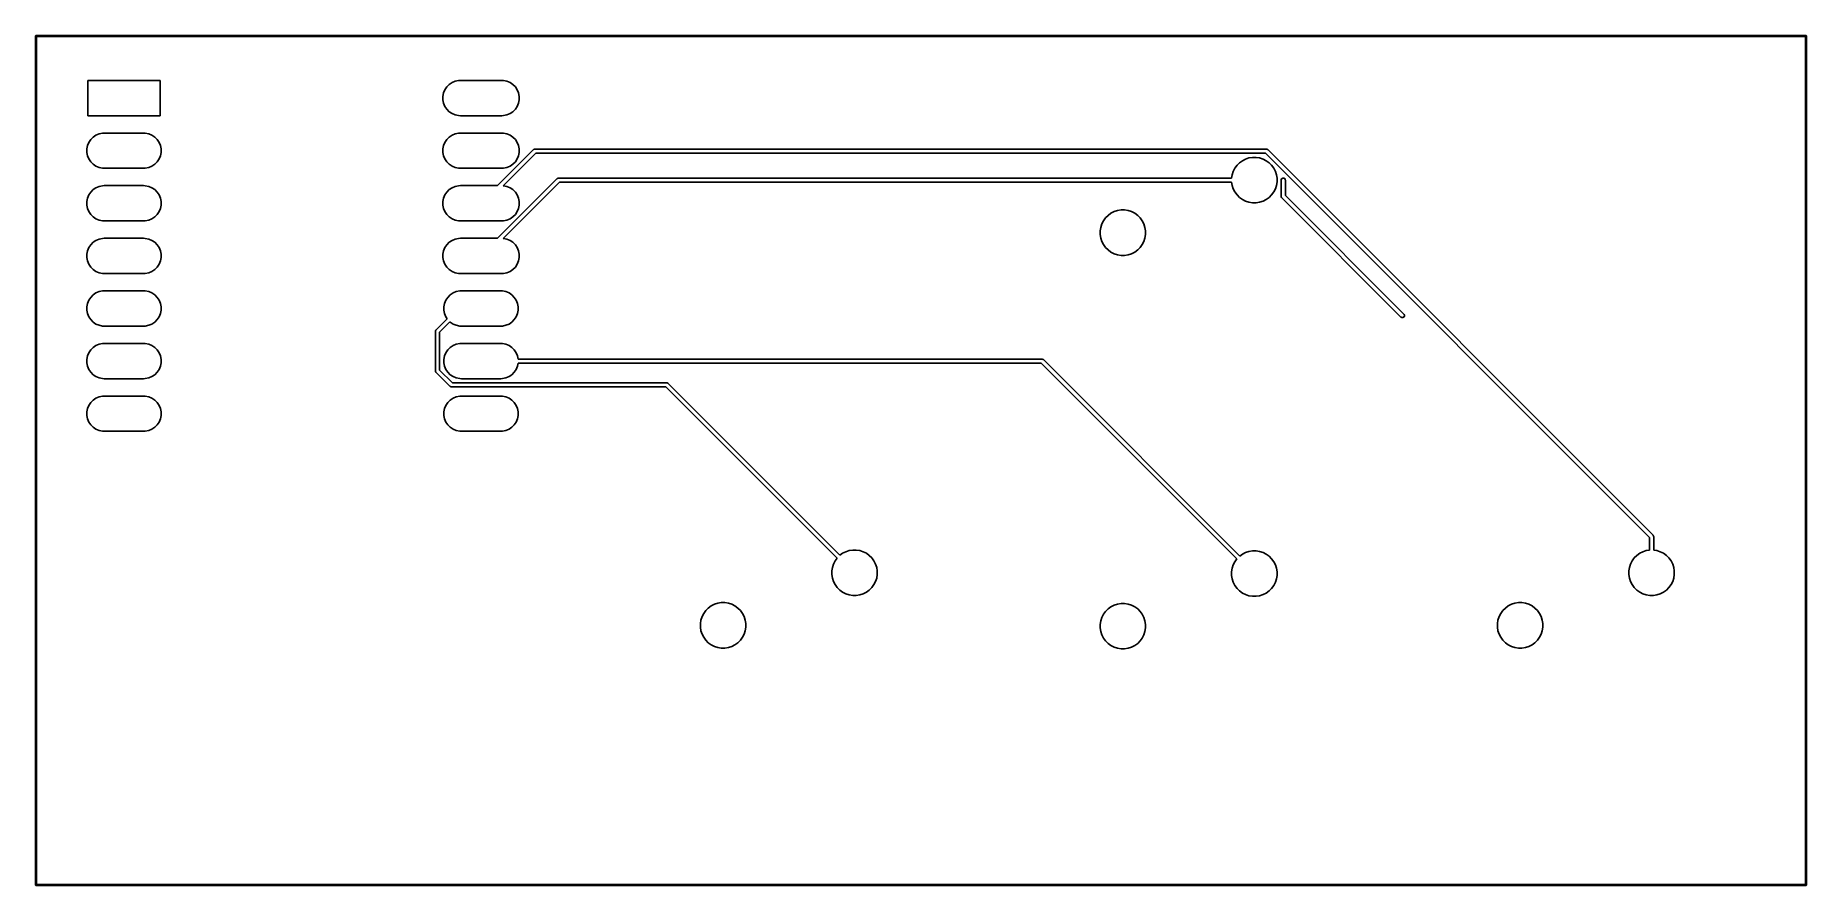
# Model space of a CAD drawing. Header units: inches. Extents: x 4.47 to 7.84, y -4.13 to -2.52.
import ezdxf

# ---------------------------------------------------------------- set-up
doc = ezdxf.new("R2010")
doc.units = ezdxf.units.IN
doc.header["$MEASUREMENT"] = 0
doc.layers.add('Edge.Cuts', color=254, linetype='CONTINUOUS', true_color=0xd0d2cd)

msp = doc.modelspace()

# ---------------------------------------------------------------- linework, layer by layer
at = {"layer": 'Edge.Cuts', "linetype": 'CONTINUOUS'}
for p, q in [((4.4675, -2.5197), (4.4676, -2.5193)), ((4.4675, -4.1339), (4.4675, -2.5197)), ((4.4676, -2.5193), (4.4681, -2.5188)), ((4.4681, -2.5188), (4.4685, -2.5187)), ((4.4685, -2.5187), (7.8346, -2.5187)), ((4.4695, -2.5207), (4.4695, -4.1329)), ((7.8337, -2.5207), (4.4695, -2.5207)), ((7.8337, -4.1329), (7.8337, -2.5207)), ((7.8346, -2.5187), (7.835, -2.5188)), ((7.835, -2.5188), (7.8356, -2.5193)), ((7.8356, -2.5193), (7.8356, -2.5197)), ((7.8356, -2.5197), (7.8356, -4.1339)), ((4.5669, -2.6713), (4.5669, -2.6043)), ((4.5669, -2.6043), (4.7047, -2.6043)), ((4.7047, -2.6043), (4.7047, -2.6713)), ((5.2436, -2.6281), (5.2461, -2.622)), ((5.2461, -2.622), (5.2497, -2.6166)), ((5.2497, -2.6166), (5.2544, -2.6119)), ((5.2544, -2.6119), (5.2598, -2.6083)), ((5.2598, -2.6083), (5.2659, -2.6058)), ((5.2659, -2.6058), (5.2723, -2.6045)), ((5.2723, -2.6045), (5.2756, -2.6043)), ((5.2756, -2.6043), (5.3543, -2.6043)), ((5.3543, -2.6043), (5.3576, -2.6045)), ((5.3576, -2.6045), (5.364, -2.6058)), ((5.364, -2.6058), (5.3701, -2.6083)), ((5.3701, -2.6083), (5.3756, -2.6119)), ((5.3756, -2.6119), (5.3802, -2.6166)), ((5.3802, -2.6166), (5.3838, -2.622)), ((5.3838, -2.622), (5.3864, -2.6281)), ((5.2423, -2.6345), (5.2436, -2.6281)), ((5.2423, -2.6411), (5.2423, -2.6345)), ((5.2436, -2.6475), (5.2423, -2.6411)), ((5.2461, -2.6536), (5.2436, -2.6475)), ((5.2497, -2.659), (5.2461, -2.6536)), ((5.2544, -2.6637), (5.2497, -2.659)), ((5.3802, -2.659), (5.3756, -2.6637)), ((5.3838, -2.6536), (5.3802, -2.659)), ((5.3864, -2.6475), (5.3838, -2.6536)), ((5.3864, -2.6281), (5.3876, -2.6345)), ((5.3876, -2.6411), (5.3864, -2.6475)), ((5.3876, -2.6345), (5.3876, -2.6411)), ((4.7047, -2.6713), (4.5669, -2.6713)), ((5.2598, -2.6673), (5.2544, -2.6637)), ((5.2659, -2.6698), (5.2598, -2.6673)), ((5.2723, -2.6711), (5.2659, -2.6698)), ((5.2756, -2.6713), (5.2723, -2.6711)), ((5.3543, -2.6713), (5.2756, -2.6713)), ((5.3576, -2.6711), (5.3543, -2.6713)), ((5.364, -2.6698), (5.3576, -2.6711)), ((5.3701, -2.6673), (5.364, -2.6698)), ((5.3756, -2.6637), (5.3701, -2.6673)), ((4.5651, -2.7345), (4.5664, -2.7281)), ((4.5664, -2.7281), (4.5689, -2.722)), ((4.5689, -2.722), (4.5726, -2.7166)), ((4.5726, -2.7166), (4.5772, -2.7119)), ((4.5772, -2.7119), (4.5827, -2.7083)), ((4.5827, -2.7083), (4.5887, -2.7058)), ((4.5887, -2.7058), (4.5951, -2.7045)), ((4.5951, -2.7045), (4.5984, -2.7043)), ((4.5984, -2.7043), (4.6732, -2.7043)), ((4.6732, -2.7043), (4.6765, -2.7045)), ((4.6765, -2.7045), (4.6829, -2.7058)), ((4.6829, -2.7058), (4.689, -2.7083)), ((4.689, -2.7083), (4.6945, -2.7119)), ((4.6945, -2.7119), (4.6991, -2.7166)), ((4.6991, -2.7166), (4.7027, -2.722)), ((4.7027, -2.722), (4.7053, -2.7281)), ((4.7053, -2.7281), (4.7065, -2.7345)), ((5.2423, -2.7345), (5.2436, -2.7281)), ((5.2436, -2.7281), (5.2461, -2.722)), ((5.2461, -2.722), (5.2497, -2.7166)), ((5.2497, -2.7166), (5.2544, -2.7119)), ((5.2544, -2.7119), (5.2598, -2.7083)), ((5.2598, -2.7083), (5.2659, -2.7058)), ((5.2659, -2.7058), (5.2723, -2.7045)), ((5.2723, -2.7045), (5.2756, -2.7043)), ((5.2756, -2.7043), (5.3543, -2.7043)), ((5.3543, -2.7043), (5.3576, -2.7045)), ((5.3576, -2.7045), (5.364, -2.7058)), ((5.364, -2.7058), (5.3701, -2.7083)), ((5.3701, -2.7083), (5.3756, -2.7119)), ((5.3756, -2.7119), (5.3802, -2.7166)), ((5.3802, -2.7166), (5.3838, -2.722)), ((5.3838, -2.722), (5.3864, -2.7281)), ((5.3864, -2.7281), (5.3876, -2.7345)), ((4.5651, -2.7411), (4.5651, -2.7345)), ((4.5664, -2.7475), (4.5651, -2.7411)), ((4.5689, -2.7536), (4.5664, -2.7475)), ((4.5726, -2.759), (4.5689, -2.7536)), ((4.5772, -2.7637), (4.5726, -2.759)), ((4.6991, -2.759), (4.6945, -2.7637)), ((4.7027, -2.7536), (4.6991, -2.759)), ((4.7053, -2.7475), (4.7027, -2.7536)), ((4.7065, -2.7411), (4.7053, -2.7475)), ((4.7065, -2.7345), (4.7065, -2.7411)), ((5.2423, -2.7411), (5.2423, -2.7345)), ((5.2436, -2.7475), (5.2423, -2.7411)), ((5.2461, -2.7536), (5.2436, -2.7475)), ((5.2497, -2.759), (5.2461, -2.7536)), ((5.2544, -2.7637), (5.2497, -2.759)), ((5.3463, -2.8043), (5.4148, -2.7358)), ((5.4192, -2.7425), (5.3572, -2.8045)), ((5.3802, -2.759), (5.3756, -2.7637)), ((5.3838, -2.7536), (5.3802, -2.759)), ((5.3864, -2.7475), (5.3838, -2.7536)), ((5.3876, -2.7411), (5.3864, -2.7475)), ((5.3876, -2.7345), (5.3876, -2.7411)), ((5.4148, -2.7358), (5.4154, -2.7353)), ((5.4154, -2.7353), (5.4158, -2.7351)), ((5.4158, -2.7351), (5.4168, -2.7347)), ((5.4168, -2.7347), (5.4176, -2.7346)), ((5.4176, -2.7346), (6.8083, -2.7346)), ((6.8066, -2.7425), (5.4192, -2.7425)), ((6.7525, -2.7656), (6.7573, -2.7608)), ((6.7573, -2.7608), (6.7628, -2.7568)), ((6.7628, -2.7568), (6.7689, -2.7537)), ((6.7689, -2.7537), (6.7753, -2.7516)), ((6.7753, -2.7516), (6.782, -2.7505)), ((6.782, -2.7505), (6.7888, -2.7505)), ((6.7888, -2.7505), (6.7955, -2.7516)), ((6.7955, -2.7516), (6.802, -2.7537)), ((6.802, -2.7537), (6.8081, -2.7568)), ((7.537, -3.4729), (6.8066, -2.7425)), ((6.8081, -2.7568), (6.8136, -2.7608)), ((6.8083, -2.7346), (6.809, -2.7347)), ((6.809, -2.7347), (6.8105, -2.7353)), ((6.8105, -2.7353), (6.811, -2.7358)), ((6.811, -2.7358), (7.5437, -3.4685)), ((6.8136, -2.7608), (6.8184, -2.7656)), ((4.5827, -2.7673), (4.5772, -2.7637)), ((4.5887, -2.7698), (4.5827, -2.7673)), ((4.5951, -2.7711), (4.5887, -2.7698)), ((4.5984, -2.7713), (4.5951, -2.7711)), ((4.6732, -2.7713), (4.5984, -2.7713)), ((4.6765, -2.7711), (4.6732, -2.7713)), ((4.6829, -2.7698), (4.6765, -2.7711)), ((4.689, -2.7673), (4.6829, -2.7698)), ((4.6945, -2.7637), (4.689, -2.7673)), ((5.2598, -2.7673), (5.2544, -2.7637)), ((5.2659, -2.7698), (5.2598, -2.7673)), ((5.2723, -2.7711), (5.2659, -2.7698)), ((5.2756, -2.7713), (5.2723, -2.7711)), ((5.3543, -2.7713), (5.2756, -2.7713)), ((5.3463, -2.9043), (5.4597, -2.7909)), ((5.3576, -2.7711), (5.3543, -2.7713)), ((5.364, -2.7698), (5.3576, -2.7711)), ((5.3701, -2.7673), (5.364, -2.7698)), ((5.3756, -2.7637), (5.3701, -2.7673)), ((5.4597, -2.7909), (5.4603, -2.7904)), ((5.4603, -2.7904), (5.4617, -2.7898)), ((5.4617, -2.7898), (5.4625, -2.7898)), ((5.4625, -2.7898), (6.7423, -2.7898)), ((6.7423, -2.7898), (6.7433, -2.7836)), ((6.7433, -2.7836), (6.7454, -2.7771)), ((6.7454, -2.7771), (6.7485, -2.7711)), ((6.7485, -2.7711), (6.7525, -2.7656)), ((6.8184, -2.7656), (6.8224, -2.7711)), ((6.8224, -2.7711), (6.8254, -2.7771)), ((6.8254, -2.7771), (6.8275, -2.7836)), ((6.8275, -2.7836), (6.8286, -2.7903)), ((6.8286, -2.7903), (6.8286, -2.7971)), ((6.8366, -2.7937), (6.8367, -2.7929)), ((6.8366, -2.8248), (6.8366, -2.7937)), ((6.8367, -2.7929), (6.8373, -2.7915)), ((6.8373, -2.7915), (6.8384, -2.7904)), ((6.8384, -2.7904), (6.8398, -2.7898)), ((6.8398, -2.7898), (6.8413, -2.7898)), ((6.8413, -2.7898), (6.8427, -2.7904)), ((6.8427, -2.7904), (6.8438, -2.7915)), ((6.8438, -2.7915), (6.8444, -2.7929)), ((6.8444, -2.7929), (6.8445, -2.7937)), ((6.8445, -2.7937), (6.8445, -2.8232)), ((4.5651, -2.8345), (4.5664, -2.8281)), ((4.5664, -2.8281), (4.5689, -2.822)), ((4.5689, -2.822), (4.5726, -2.8166)), ((4.5726, -2.8166), (4.5772, -2.8119)), ((4.5772, -2.8119), (4.5827, -2.8083)), ((4.5827, -2.8083), (4.5887, -2.8058)), ((4.5887, -2.8058), (4.5951, -2.8045)), ((4.5951, -2.8045), (4.5984, -2.8043)), ((4.5984, -2.8043), (4.6732, -2.8043)), ((4.6732, -2.8043), (4.6765, -2.8045)), ((4.6765, -2.8045), (4.6829, -2.8058)), ((4.6829, -2.8058), (4.689, -2.8083)), ((4.689, -2.8083), (4.6945, -2.8119)), ((4.6945, -2.8119), (4.6991, -2.8166)), ((4.6991, -2.8166), (4.7027, -2.822)), ((4.7027, -2.822), (4.7053, -2.8281)), ((4.7053, -2.8281), (4.7065, -2.8345)), ((5.2423, -2.8345), (5.2436, -2.8281)), ((5.2436, -2.8281), (5.2461, -2.822)), ((5.2461, -2.822), (5.2497, -2.8166)), ((5.2497, -2.8166), (5.2544, -2.8119)), ((5.2544, -2.8119), (5.2598, -2.8083)), ((5.2598, -2.8083), (5.2659, -2.8058)), ((5.2659, -2.8058), (5.2723, -2.8045)), ((5.2723, -2.8045), (5.2756, -2.8043)), ((5.2756, -2.8043), (5.3463, -2.8043)), ((5.4641, -2.7976), (5.3572, -2.9045)), ((5.3572, -2.8045), (5.3576, -2.8045)), ((5.3576, -2.8045), (5.364, -2.8058)), ((5.364, -2.8058), (5.3701, -2.8083)), ((5.3701, -2.8083), (5.3756, -2.8119)), ((5.3756, -2.8119), (5.3802, -2.8166)), ((5.3802, -2.8166), (5.3838, -2.822)), ((5.3838, -2.822), (5.3864, -2.8281)), ((5.3864, -2.8281), (5.3876, -2.8345)), ((6.7423, -2.7976), (5.4641, -2.7976)), ((6.7433, -2.8038), (6.7423, -2.7976)), ((6.7454, -2.8103), (6.7433, -2.8038)), ((6.7485, -2.8163), (6.7454, -2.8103)), ((6.7525, -2.8218), (6.7485, -2.8163)), ((6.7573, -2.8266), (6.7525, -2.8218)), ((6.7628, -2.8306), (6.7573, -2.8266)), ((6.8136, -2.8266), (6.8081, -2.8306)), ((6.8184, -2.8218), (6.8136, -2.8266)), ((6.8224, -2.8163), (6.8184, -2.8218)), ((6.8254, -2.8103), (6.8224, -2.8163)), ((6.8275, -2.8038), (6.8254, -2.8103)), ((6.8286, -2.7971), (6.8275, -2.8038)), ((6.8367, -2.8256), (6.8366, -2.8248)), ((6.8373, -2.827), (6.8367, -2.8256)), ((6.8378, -2.8276), (6.8373, -2.827)), ((7.0641, -3.054), (6.8378, -2.8276)), ((6.8445, -2.8232), (7.0697, -3.0484)), ((4.5651, -2.8411), (4.5651, -2.8345)), ((4.5664, -2.8475), (4.5651, -2.8411)), ((4.5689, -2.8536), (4.5664, -2.8475)), ((4.5726, -2.859), (4.5689, -2.8536)), ((4.5772, -2.8637), (4.5726, -2.859)), ((4.6991, -2.859), (4.6945, -2.8637)), ((4.7027, -2.8536), (4.6991, -2.859)), ((4.7053, -2.8475), (4.7027, -2.8536)), ((4.7065, -2.8411), (4.7053, -2.8475)), ((4.7065, -2.8345), (4.7065, -2.8411)), ((5.2423, -2.8411), (5.2423, -2.8345)), ((5.2436, -2.8475), (5.2423, -2.8411)), ((5.2461, -2.8536), (5.2436, -2.8475)), ((5.2497, -2.859), (5.2461, -2.8536)), ((5.2544, -2.8637), (5.2497, -2.859)), ((5.3802, -2.859), (5.3756, -2.8637)), ((5.3838, -2.8536), (5.3802, -2.859)), ((5.3864, -2.8475), (5.3838, -2.8536)), ((5.3876, -2.8411), (5.3864, -2.8475)), ((5.3876, -2.8345), (5.3876, -2.8411)), ((6.5025, -2.8656), (6.5073, -2.8608)), ((6.5073, -2.8608), (6.5128, -2.8568)), ((6.5128, -2.8568), (6.5189, -2.8537)), ((6.5189, -2.8537), (6.5253, -2.8516)), ((6.5253, -2.8516), (6.532, -2.8505)), ((6.532, -2.8505), (6.5388, -2.8505)), ((6.5388, -2.8505), (6.5455, -2.8516)), ((6.5455, -2.8516), (6.552, -2.8537)), ((6.552, -2.8537), (6.5581, -2.8568)), ((6.5581, -2.8568), (6.5636, -2.8608)), ((6.5636, -2.8608), (6.5684, -2.8656)), ((6.7689, -2.8337), (6.7628, -2.8306)), ((6.7753, -2.8358), (6.7689, -2.8337)), ((6.782, -2.8369), (6.7753, -2.8358)), ((6.7888, -2.8369), (6.782, -2.8369)), ((6.7955, -2.8358), (6.7888, -2.8369)), ((6.802, -2.8337), (6.7955, -2.8358)), ((6.8081, -2.8306), (6.802, -2.8337)), ((4.5827, -2.8673), (4.5772, -2.8637)), ((4.5887, -2.8698), (4.5827, -2.8673)), ((4.5951, -2.8711), (4.5887, -2.8698)), ((4.5984, -2.8713), (4.5951, -2.8711)), ((4.6732, -2.8713), (4.5984, -2.8713)), ((4.6765, -2.8711), (4.6732, -2.8713)), ((4.6829, -2.8698), (4.6765, -2.8711)), ((4.689, -2.8673), (4.6829, -2.8698)), ((4.6945, -2.8637), (4.689, -2.8673)), ((5.2598, -2.8673), (5.2544, -2.8637)), ((5.2659, -2.8698), (5.2598, -2.8673)), ((5.2723, -2.8711), (5.2659, -2.8698)), ((5.2756, -2.8713), (5.2723, -2.8711)), ((5.3543, -2.8713), (5.2756, -2.8713)), ((5.3576, -2.8711), (5.3543, -2.8713)), ((5.364, -2.8698), (5.3576, -2.8711)), ((5.3701, -2.8673), (5.364, -2.8698)), ((5.3756, -2.8637), (5.3701, -2.8673)), ((6.4923, -2.8903), (6.4933, -2.8836)), ((6.4923, -2.8971), (6.4923, -2.8903)), ((6.4933, -2.8836), (6.4954, -2.8771)), ((6.4954, -2.8771), (6.4985, -2.8711)), ((6.4985, -2.8711), (6.5025, -2.8656)), ((6.5684, -2.8656), (6.5724, -2.8711)), ((6.5724, -2.8711), (6.5754, -2.8771)), ((6.5754, -2.8771), (6.5775, -2.8836)), ((6.5775, -2.8836), (6.5786, -2.8903)), ((6.5786, -2.8903), (6.5786, -2.8971)), ((4.5651, -2.9345), (4.5664, -2.9281)), ((4.5664, -2.9281), (4.5689, -2.922)), ((4.5689, -2.922), (4.5726, -2.9166)), ((4.5726, -2.9166), (4.5772, -2.9119)), ((4.5772, -2.9119), (4.5827, -2.9083)), ((4.5827, -2.9083), (4.5887, -2.9058)), ((4.5887, -2.9058), (4.5951, -2.9045)), ((4.5951, -2.9045), (4.5984, -2.9043)), ((4.5984, -2.9043), (4.6732, -2.9043)), ((4.6732, -2.9043), (4.6765, -2.9045)), ((4.6765, -2.9045), (4.6829, -2.9058)), ((4.6829, -2.9058), (4.689, -2.9083)), ((4.689, -2.9083), (4.6945, -2.9119)), ((4.6945, -2.9119), (4.6991, -2.9166)), ((4.6991, -2.9166), (4.7027, -2.922)), ((4.7027, -2.922), (4.7053, -2.9281)), ((4.7053, -2.9281), (4.7065, -2.9345)), ((5.2423, -2.9345), (5.2436, -2.9281)), ((5.2436, -2.9281), (5.2461, -2.922)), ((5.2461, -2.922), (5.2497, -2.9166)), ((5.2497, -2.9166), (5.2544, -2.9119)), ((5.2544, -2.9119), (5.2598, -2.9083)), ((5.2598, -2.9083), (5.2659, -2.9058)), ((5.2659, -2.9058), (5.2723, -2.9045)), ((5.2723, -2.9045), (5.2756, -2.9043)), ((5.2756, -2.9043), (5.3463, -2.9043)), ((5.3572, -2.9045), (5.3576, -2.9045)), ((5.3576, -2.9045), (5.364, -2.9058)), ((5.364, -2.9058), (5.3701, -2.9083)), ((5.3701, -2.9083), (5.3756, -2.9119)), ((5.3756, -2.9119), (5.3802, -2.9166)), ((5.3802, -2.9166), (5.3838, -2.922)), ((5.3838, -2.922), (5.3864, -2.9281)), ((5.3864, -2.9281), (5.3876, -2.9345)), ((6.4933, -2.9038), (6.4923, -2.8971)), ((6.4954, -2.9103), (6.4933, -2.9038)), ((6.4985, -2.9163), (6.4954, -2.9103)), ((6.5025, -2.9218), (6.4985, -2.9163)), ((6.5073, -2.9266), (6.5025, -2.9218)), ((6.5128, -2.9306), (6.5073, -2.9266)), ((6.5636, -2.9266), (6.5581, -2.9306)), ((6.5684, -2.9218), (6.5636, -2.9266)), ((6.5724, -2.9163), (6.5684, -2.9218)), ((6.5754, -2.9103), (6.5724, -2.9163)), ((6.5775, -2.9038), (6.5754, -2.9103)), ((6.5786, -2.8971), (6.5775, -2.9038)), ((4.5651, -2.9411), (4.5651, -2.9345)), ((4.5664, -2.9475), (4.5651, -2.9411)), ((4.5689, -2.9536), (4.5664, -2.9475)), ((4.5726, -2.959), (4.5689, -2.9536)), ((4.5772, -2.9637), (4.5726, -2.959)), ((4.5827, -2.9673), (4.5772, -2.9637)), ((4.6945, -2.9637), (4.689, -2.9673)), ((4.6991, -2.959), (4.6945, -2.9637)), ((4.7027, -2.9536), (4.6991, -2.959)), ((4.7053, -2.9475), (4.7027, -2.9536)), ((4.7065, -2.9411), (4.7053, -2.9475)), ((4.7065, -2.9345), (4.7065, -2.9411)), ((5.2423, -2.9411), (5.2423, -2.9345)), ((5.2436, -2.9475), (5.2423, -2.9411)), ((5.2461, -2.9536), (5.2436, -2.9475)), ((5.2497, -2.959), (5.2461, -2.9536)), ((5.2544, -2.9637), (5.2497, -2.959)), ((5.2598, -2.9673), (5.2544, -2.9637)), ((5.3756, -2.9637), (5.3701, -2.9673)), ((5.3802, -2.959), (5.3756, -2.9637)), ((5.3838, -2.9536), (5.3802, -2.959)), ((5.3864, -2.9475), (5.3838, -2.9536)), ((5.3876, -2.9411), (5.3864, -2.9475)), ((5.3876, -2.9345), (5.3876, -2.9411)), ((6.5189, -2.9337), (6.5128, -2.9306)), ((6.5253, -2.9358), (6.5189, -2.9337)), ((6.532, -2.9369), (6.5253, -2.9358)), ((6.5388, -2.9369), (6.532, -2.9369)), ((6.5455, -2.9358), (6.5388, -2.9369)), ((6.552, -2.9337), (6.5455, -2.9358)), ((6.5581, -2.9306), (6.552, -2.9337)), ((4.5887, -2.9698), (4.5827, -2.9673)), ((4.5951, -2.9711), (4.5887, -2.9698)), ((4.5984, -2.9713), (4.5951, -2.9711)), ((4.6732, -2.9713), (4.5984, -2.9713)), ((4.6765, -2.9711), (4.6732, -2.9713)), ((4.6829, -2.9698), (4.6765, -2.9711)), ((4.689, -2.9673), (4.6829, -2.9698)), ((5.2659, -2.9698), (5.2598, -2.9673)), ((5.2723, -2.9711), (5.2659, -2.9698)), ((5.2756, -2.9713), (5.2723, -2.9711)), ((5.3543, -2.9713), (5.2756, -2.9713)), ((5.3576, -2.9711), (5.3543, -2.9713)), ((5.364, -2.9698), (5.3576, -2.9711)), ((5.3701, -2.9673), (5.364, -2.9698)), ((4.5651, -3.0345), (4.5664, -3.0281)), ((4.5664, -3.0281), (4.5689, -3.022)), ((4.5689, -3.022), (4.5726, -3.0166)), ((4.5726, -3.0166), (4.5772, -3.0119)), ((4.5772, -3.0119), (4.5827, -3.0083)), ((4.5827, -3.0083), (4.5887, -3.0058)), ((4.5887, -3.0058), (4.5951, -3.0045)), ((4.5951, -3.0045), (4.5984, -3.0043)), ((4.5984, -3.0043), (4.6732, -3.0043)), ((4.6732, -3.0043), (4.6765, -3.0045)), ((4.6765, -3.0045), (4.6829, -3.0058)), ((4.6829, -3.0058), (4.689, -3.0083)), ((4.689, -3.0083), (4.6945, -3.0119)), ((4.6945, -3.0119), (4.6991, -3.0166)), ((4.6991, -3.0166), (4.7027, -3.022)), ((4.7027, -3.022), (4.7053, -3.0281)), ((4.7053, -3.0281), (4.7065, -3.0345)), ((5.2443, -3.0345), (5.2455, -3.0281)), ((5.2455, -3.0281), (5.248, -3.022)), ((5.248, -3.022), (5.2517, -3.0166)), ((5.2517, -3.0166), (5.2563, -3.0119)), ((5.2563, -3.0119), (5.2618, -3.0083)), ((5.2618, -3.0083), (5.2678, -3.0058)), ((5.2678, -3.0058), (5.2743, -3.0045)), ((5.2743, -3.0045), (5.2776, -3.0043)), ((5.2776, -3.0043), (5.3524, -3.0043)), ((5.3524, -3.0043), (5.3556, -3.0045)), ((5.3556, -3.0045), (5.3621, -3.0058)), ((5.3621, -3.0058), (5.3681, -3.0083)), ((5.3681, -3.0083), (5.3736, -3.0119)), ((5.3736, -3.0119), (5.3782, -3.0166)), ((5.3782, -3.0166), (5.3819, -3.022)), ((5.3819, -3.022), (5.3844, -3.0281)), ((5.3844, -3.0281), (5.3857, -3.0345)), ((4.5651, -3.0411), (4.5651, -3.0345)), ((4.5664, -3.0475), (4.5651, -3.0411)), ((4.5689, -3.0536), (4.5664, -3.0475)), ((4.5726, -3.059), (4.5689, -3.0536)), ((4.5772, -3.0637), (4.5726, -3.059)), ((4.5827, -3.0673), (4.5772, -3.0637)), ((4.6945, -3.0637), (4.689, -3.0673)), ((4.6991, -3.059), (4.6945, -3.0637)), ((4.7027, -3.0536), (4.6991, -3.059)), ((4.7053, -3.0475), (4.7027, -3.0536)), ((4.7065, -3.0411), (4.7053, -3.0475)), ((4.7065, -3.0345), (4.7065, -3.0411)), ((5.2295, -3.0783), (5.2505, -3.0573)), ((5.2558, -3.0631), (5.2362, -3.0827)), ((5.2443, -3.0411), (5.2443, -3.0345)), ((5.2455, -3.0475), (5.2443, -3.0411)), ((5.248, -3.0536), (5.2455, -3.0475)), ((5.2505, -3.0573), (5.248, -3.0536)), ((5.2563, -3.0637), (5.2558, -3.0631)), ((5.2618, -3.0673), (5.2563, -3.0637)), ((5.3736, -3.0637), (5.3681, -3.0673)), ((5.3782, -3.059), (5.3736, -3.0637)), ((5.3819, -3.0536), (5.3782, -3.059)), ((5.3844, -3.0475), (5.3819, -3.0536)), ((5.3857, -3.0411), (5.3844, -3.0475)), ((5.3857, -3.0345), (5.3857, -3.0411)), ((7.0647, -3.0545), (7.0641, -3.054)), ((7.0662, -3.055), (7.0647, -3.0545)), ((7.0677, -3.055), (7.0662, -3.055)), ((7.0691, -3.0545), (7.0677, -3.055)), ((7.0702, -3.0534), (7.0691, -3.0545)), ((7.0697, -3.0484), (7.0702, -3.049)), ((7.0702, -3.049), (7.0708, -3.0504)), ((7.0708, -3.0519), (7.0702, -3.0534)), ((7.0708, -3.0504), (7.0708, -3.0519)), ((4.5887, -3.0698), (4.5827, -3.0673)), ((4.5951, -3.0711), (4.5887, -3.0698)), ((4.5984, -3.0713), (4.5951, -3.0711)), ((4.6732, -3.0713), (4.5984, -3.0713)), ((4.6765, -3.0711), (4.6732, -3.0713)), ((4.6829, -3.0698), (4.6765, -3.0711)), ((4.689, -3.0673), (4.6829, -3.0698)), ((5.2283, -3.0811), (5.2284, -3.0803)), ((5.2283, -3.1565), (5.2283, -3.0811)), ((5.2284, -3.0803), (5.229, -3.0789)), ((5.229, -3.0789), (5.2295, -3.0783)), ((5.2362, -3.0827), (5.2362, -3.1549)), ((5.2678, -3.0698), (5.2618, -3.0673)), ((5.2743, -3.0711), (5.2678, -3.0698)), ((5.2776, -3.0713), (5.2743, -3.0711)), ((5.3524, -3.0713), (5.2776, -3.0713)), ((5.3556, -3.0711), (5.3524, -3.0713)), ((5.3621, -3.0698), (5.3556, -3.0711)), ((5.3681, -3.0673), (5.3621, -3.0698)), ((4.5651, -3.1345), (4.5664, -3.1281)), ((4.5664, -3.1281), (4.5689, -3.122)), ((4.5689, -3.122), (4.5726, -3.1166)), ((4.5726, -3.1166), (4.5772, -3.1119)), ((4.5772, -3.1119), (4.5827, -3.1083)), ((4.5827, -3.1083), (4.5887, -3.1058)), ((4.5887, -3.1058), (4.5951, -3.1045)), ((4.5951, -3.1045), (4.5984, -3.1043)), ((4.5984, -3.1043), (4.6732, -3.1043)), ((4.6732, -3.1043), (4.6765, -3.1045)), ((4.6765, -3.1045), (4.6829, -3.1058)), ((4.6829, -3.1058), (4.689, -3.1083)), ((4.689, -3.1083), (4.6945, -3.1119)), ((4.6945, -3.1119), (4.6991, -3.1166)), ((4.6991, -3.1166), (4.7027, -3.122)), ((4.7027, -3.122), (4.7053, -3.1281)), ((4.7053, -3.1281), (4.7065, -3.1345)), ((5.2443, -3.1345), (5.2455, -3.1281)), ((5.2455, -3.1281), (5.248, -3.122)), ((5.248, -3.122), (5.2517, -3.1166)), ((5.2517, -3.1166), (5.2563, -3.1119)), ((5.2563, -3.1119), (5.2618, -3.1083)), ((5.2618, -3.1083), (5.2678, -3.1058)), ((5.2678, -3.1058), (5.2743, -3.1045)), ((5.2743, -3.1045), (5.2776, -3.1043)), ((5.2776, -3.1043), (5.3524, -3.1043)), ((5.3524, -3.1043), (5.3556, -3.1045)), ((5.3556, -3.1045), (5.3621, -3.1058)), ((5.3621, -3.1058), (5.3681, -3.1083)), ((5.3681, -3.1083), (5.3736, -3.1119)), ((5.3736, -3.1119), (5.3782, -3.1166)), ((5.3782, -3.1166), (5.3819, -3.122)), ((5.3819, -3.122), (5.3844, -3.1281)), ((5.3844, -3.1281), (5.3855, -3.1339)), ((4.5651, -3.1411), (4.5651, -3.1345)), ((4.5664, -3.1475), (4.5651, -3.1411)), ((4.5689, -3.1536), (4.5664, -3.1475)), ((4.5726, -3.159), (4.5689, -3.1536)), ((4.5772, -3.1637), (4.5726, -3.159)), ((4.5827, -3.1673), (4.5772, -3.1637)), ((4.6945, -3.1637), (4.689, -3.1673)), ((4.6991, -3.159), (4.6945, -3.1637)), ((4.7027, -3.1536), (4.6991, -3.159)), ((4.7053, -3.1475), (4.7027, -3.1536)), ((4.7065, -3.1411), (4.7053, -3.1475)), ((4.7065, -3.1345), (4.7065, -3.1411)), ((5.2284, -3.1573), (5.2283, -3.1565)), ((5.229, -3.1587), (5.2284, -3.1573)), ((5.2295, -3.1593), (5.229, -3.1587)), ((5.256, -3.1859), (5.2295, -3.1593)), ((5.2362, -3.1549), (5.2604, -3.1791)), ((5.2443, -3.1411), (5.2443, -3.1345)), ((5.2455, -3.1475), (5.2443, -3.1411)), ((5.248, -3.1536), (5.2455, -3.1475)), ((5.2517, -3.159), (5.248, -3.1536)), ((5.2563, -3.1637), (5.2517, -3.159)), ((5.2618, -3.1673), (5.2563, -3.1637)), ((5.3736, -3.1637), (5.3681, -3.1673)), ((5.3782, -3.159), (5.3736, -3.1637)), ((5.3819, -3.1536), (5.3782, -3.159)), ((5.3844, -3.1475), (5.3819, -3.1536)), ((5.3855, -3.1417), (5.3844, -3.1475)), ((5.3855, -3.1339), (6.3815, -3.1339)), ((6.3799, -3.1417), (5.3855, -3.1417)), ((6.7522, -3.514), (6.3799, -3.1417)), ((6.3815, -3.1339), (6.3823, -3.1339)), ((6.3823, -3.1339), (6.3837, -3.1345)), ((6.3837, -3.1345), (6.3843, -3.135)), ((6.3843, -3.135), (6.7577, -3.5085)), ((4.5887, -3.1698), (4.5827, -3.1673)), ((4.5951, -3.1711), (4.5887, -3.1698)), ((4.5984, -3.1713), (4.5951, -3.1711)), ((4.6732, -3.1713), (4.5984, -3.1713)), ((4.6765, -3.1711), (4.6732, -3.1713)), ((4.6829, -3.1698), (4.6765, -3.1711)), ((4.689, -3.1673), (4.6829, -3.1698)), ((5.2566, -3.1863), (5.256, -3.1859)), ((5.258, -3.1869), (5.2566, -3.1863)), ((5.2588, -3.187), (5.258, -3.1869)), ((5.6665, -3.187), (5.2588, -3.187)), ((5.2604, -3.1791), (5.6681, -3.1791)), ((5.2678, -3.1698), (5.2618, -3.1673)), ((5.2743, -3.1711), (5.2678, -3.1698)), ((5.2776, -3.1713), (5.2743, -3.1711)), ((5.3524, -3.1713), (5.2776, -3.1713)), ((5.3556, -3.1711), (5.3524, -3.1713)), ((5.3621, -3.1698), (5.3556, -3.1711)), ((5.3681, -3.1673), (5.3621, -3.1698)), ((5.9919, -3.5125), (5.6665, -3.187)), ((5.6681, -3.1791), (5.6689, -3.1792)), ((5.6689, -3.1792), (5.6703, -3.1798)), ((5.6703, -3.1798), (5.6709, -3.1803)), ((5.6709, -3.1803), (5.9975, -3.5069)), ((4.5651, -3.2345), (4.5664, -3.2281)), ((4.5664, -3.2281), (4.5689, -3.222)), ((4.5689, -3.222), (4.5726, -3.2166)), ((4.5726, -3.2166), (4.5772, -3.2119)), ((4.5772, -3.2119), (4.5827, -3.2083)), ((4.5827, -3.2083), (4.5887, -3.2058)), ((4.5887, -3.2058), (4.5951, -3.2045)), ((4.5951, -3.2045), (4.5984, -3.2043)), ((4.5984, -3.2043), (4.6732, -3.2043)), ((4.6732, -3.2043), (4.6765, -3.2045)), ((4.6765, -3.2045), (4.6829, -3.2058)), ((4.6829, -3.2058), (4.689, -3.2083)), ((4.689, -3.2083), (4.6945, -3.2119)), ((4.6945, -3.2119), (4.6991, -3.2166)), ((4.6991, -3.2166), (4.7027, -3.222)), ((4.7027, -3.222), (4.7053, -3.2281)), ((4.7053, -3.2281), (4.7065, -3.2345)), ((5.2443, -3.2345), (5.2455, -3.2281)), ((5.2455, -3.2281), (5.248, -3.222)), ((5.248, -3.222), (5.2517, -3.2166)), ((5.2517, -3.2166), (5.2563, -3.2119)), ((5.2563, -3.2119), (5.2618, -3.2083)), ((5.2618, -3.2083), (5.2678, -3.2058)), ((5.2678, -3.2058), (5.2743, -3.2045)), ((5.2743, -3.2045), (5.2776, -3.2043)), ((5.2776, -3.2043), (5.3524, -3.2043)), ((5.3524, -3.2043), (5.3556, -3.2045)), ((5.3556, -3.2045), (5.3621, -3.2058)), ((5.3621, -3.2058), (5.3681, -3.2083)), ((5.3681, -3.2083), (5.3736, -3.2119)), ((5.3736, -3.2119), (5.3782, -3.2166)), ((5.3782, -3.2166), (5.3819, -3.222)), ((5.3819, -3.222), (5.3844, -3.2281)), ((5.3844, -3.2281), (5.3857, -3.2345)), ((4.5651, -3.2411), (4.5651, -3.2345)), ((4.5664, -3.2475), (4.5651, -3.2411)), ((4.5689, -3.2536), (4.5664, -3.2475)), ((4.5726, -3.259), (4.5689, -3.2536)), ((4.5772, -3.2637), (4.5726, -3.259)), ((4.5827, -3.2673), (4.5772, -3.2637)), ((4.6945, -3.2637), (4.689, -3.2673)), ((4.6991, -3.259), (4.6945, -3.2637)), ((4.7027, -3.2536), (4.6991, -3.259)), ((4.7053, -3.2475), (4.7027, -3.2536)), ((4.7065, -3.2411), (4.7053, -3.2475)), ((4.7065, -3.2345), (4.7065, -3.2411)), ((5.2443, -3.2411), (5.2443, -3.2345)), ((5.2455, -3.2475), (5.2443, -3.2411)), ((5.248, -3.2536), (5.2455, -3.2475)), ((5.2517, -3.259), (5.248, -3.2536)), ((5.2563, -3.2637), (5.2517, -3.259)), ((5.2618, -3.2673), (5.2563, -3.2637)), ((5.3736, -3.2637), (5.3681, -3.2673)), ((5.3782, -3.259), (5.3736, -3.2637)), ((5.3819, -3.2536), (5.3782, -3.259)), ((5.3844, -3.2475), (5.3819, -3.2536)), ((5.3857, -3.2411), (5.3844, -3.2475)), ((5.3857, -3.2345), (5.3857, -3.2411)), ((4.5887, -3.2698), (4.5827, -3.2673)), ((4.5951, -3.2711), (4.5887, -3.2698)), ((4.5984, -3.2713), (4.5951, -3.2711)), ((4.6732, -3.2713), (4.5984, -3.2713)), ((4.6765, -3.2711), (4.6732, -3.2713)), ((4.6829, -3.2698), (4.6765, -3.2711)), ((4.689, -3.2673), (4.6829, -3.2698)), ((5.2678, -3.2698), (5.2618, -3.2673)), ((5.2743, -3.2711), (5.2678, -3.2698)), ((5.2776, -3.2713), (5.2743, -3.2711)), ((5.3524, -3.2713), (5.2776, -3.2713)), ((5.3556, -3.2711), (5.3524, -3.2713)), ((5.3621, -3.2698), (5.3556, -3.2711)), ((5.3681, -3.2673), (5.3621, -3.2698)), ((7.5437, -3.4685), (7.5442, -3.4691)), ((7.5442, -3.4691), (7.5442, -3.4691)), ((7.5442, -3.4691), (7.5448, -3.4705)), ((6.0026, -3.5032), (6.0086, -3.5001)), ((6.0086, -3.5001), (6.0151, -3.498)), ((6.0151, -3.498), (6.0218, -3.497)), ((6.0218, -3.497), (6.0286, -3.497)), ((6.0286, -3.497), (6.0353, -3.498)), ((6.0353, -3.498), (6.0418, -3.5001)), ((6.0418, -3.5001), (6.0478, -3.5032)), ((6.7628, -3.5048), (6.7689, -3.5017)), ((6.7689, -3.5017), (6.7753, -3.4996)), ((6.7753, -3.4996), (6.782, -3.4986)), ((6.782, -3.4986), (6.7888, -3.4986)), ((6.7888, -3.4986), (6.7955, -3.4996)), ((6.7955, -3.4996), (6.802, -3.5017)), ((6.802, -3.5017), (6.8081, -3.5048)), ((7.5183, -3.5032), (7.5244, -3.5001)), ((7.5244, -3.5001), (7.5308, -3.498)), ((7.5308, -3.498), (7.537, -3.4971)), ((7.537, -3.4971), (7.537, -3.4729)), ((7.5448, -3.4705), (7.5449, -3.4713)), ((7.5449, -3.4713), (7.5449, -3.4971)), ((7.5449, -3.4971), (7.5511, -3.498)), ((7.5511, -3.498), (7.5575, -3.5001)), ((7.5575, -3.5001), (7.5636, -3.5032)), ((5.982, -3.5368), (5.9831, -3.53)), ((5.9831, -3.53), (5.9852, -3.5236)), ((5.9852, -3.5236), (5.9883, -3.5175)), ((5.9883, -3.5175), (5.9919, -3.5125)), ((5.9975, -3.5069), (6.0026, -3.5032)), ((6.0478, -3.5032), (6.0533, -3.5072)), ((6.0533, -3.5072), (6.0581, -3.512)), ((6.0581, -3.512), (6.0621, -3.5175)), ((6.0621, -3.5175), (6.0652, -3.5236)), ((6.0652, -3.5236), (6.0673, -3.53)), ((6.0673, -3.53), (6.0684, -3.5368)), ((6.7423, -3.5383), (6.7433, -3.5316)), ((6.7433, -3.5316), (6.7454, -3.5252)), ((6.7454, -3.5252), (6.7485, -3.5191)), ((6.7485, -3.5191), (6.7522, -3.514)), ((6.7577, -3.5085), (6.7628, -3.5048)), ((6.8081, -3.5048), (6.8136, -3.5088)), ((6.8136, -3.5088), (6.8184, -3.5136)), ((6.8184, -3.5136), (6.8224, -3.5191)), ((6.8224, -3.5191), (6.8254, -3.5252)), ((6.8254, -3.5252), (6.8275, -3.5316)), ((6.8275, -3.5316), (6.8286, -3.5383)), ((7.4978, -3.5368), (7.4988, -3.53)), ((7.4988, -3.53), (7.5009, -3.5236)), ((7.5009, -3.5236), (7.504, -3.5175)), ((7.504, -3.5175), (7.508, -3.512)), ((7.508, -3.512), (7.5128, -3.5072)), ((7.5128, -3.5072), (7.5183, -3.5032)), ((7.5636, -3.5032), (7.5691, -3.5072)), ((7.5691, -3.5072), (7.5739, -3.512)), ((7.5739, -3.512), (7.5779, -3.5175)), ((7.5779, -3.5175), (7.581, -3.5236)), ((7.581, -3.5236), (7.5831, -3.53)), ((7.5831, -3.53), (7.5841, -3.5368)), ((5.982, -3.5436), (5.982, -3.5368)), ((5.9831, -3.5503), (5.982, -3.5436)), ((5.9852, -3.5567), (5.9831, -3.5503)), ((5.9883, -3.5628), (5.9852, -3.5567)), ((5.9923, -3.5683), (5.9883, -3.5628)), ((5.9971, -3.5731), (5.9923, -3.5683)), ((6.0581, -3.5683), (6.0533, -3.5731)), ((6.0621, -3.5628), (6.0581, -3.5683)), ((6.0652, -3.5567), (6.0621, -3.5628)), ((6.0673, -3.5503), (6.0652, -3.5567)), ((6.0684, -3.5436), (6.0673, -3.5503)), ((6.0684, -3.5368), (6.0684, -3.5436)), ((6.7423, -3.5451), (6.7423, -3.5383)), ((6.7433, -3.5518), (6.7423, -3.5451)), ((6.7454, -3.5583), (6.7433, -3.5518)), ((6.7485, -3.5644), (6.7454, -3.5583)), ((6.7525, -3.5699), (6.7485, -3.5644)), ((6.7573, -3.5747), (6.7525, -3.5699)), ((6.8184, -3.5699), (6.8136, -3.5747)), ((6.8224, -3.5644), (6.8184, -3.5699)), ((6.8254, -3.5583), (6.8224, -3.5644)), ((6.8275, -3.5518), (6.8254, -3.5583)), ((6.8286, -3.5451), (6.8275, -3.5518)), ((6.8286, -3.5383), (6.8286, -3.5451)), ((7.4978, -3.5436), (7.4978, -3.5368)), ((7.4988, -3.5503), (7.4978, -3.5436)), ((7.5009, -3.5567), (7.4988, -3.5503)), ((7.504, -3.5628), (7.5009, -3.5567)), ((7.508, -3.5683), (7.504, -3.5628)), ((7.5128, -3.5731), (7.508, -3.5683)), ((7.5739, -3.5683), (7.5691, -3.5731)), ((7.5779, -3.5628), (7.5739, -3.5683)), ((7.581, -3.5567), (7.5779, -3.5628)), ((7.5831, -3.5503), (7.581, -3.5567)), ((7.5841, -3.5436), (7.5831, -3.5503)), ((7.5841, -3.5368), (7.5841, -3.5436)), ((5.7471, -3.6072), (5.7526, -3.6032)), ((5.7526, -3.6032), (5.7586, -3.6001)), ((5.7586, -3.6001), (5.7651, -3.598)), ((5.7651, -3.598), (5.7718, -3.597)), ((5.7718, -3.597), (5.7786, -3.597)), ((5.7786, -3.597), (5.7853, -3.598)), ((5.7853, -3.598), (5.7918, -3.6001)), ((5.7918, -3.6001), (5.7978, -3.6032)), ((5.7978, -3.6032), (5.8033, -3.6072)), ((6.0026, -3.5771), (5.9971, -3.5731)), ((6.0086, -3.5802), (6.0026, -3.5771)), ((6.0151, -3.5823), (6.0086, -3.5802)), ((6.0218, -3.5833), (6.0151, -3.5823)), ((6.0286, -3.5833), (6.0218, -3.5833)), ((6.0353, -3.5823), (6.0286, -3.5833)), ((6.0418, -3.5802), (6.0353, -3.5823)), ((6.0478, -3.5771), (6.0418, -3.5802)), ((6.0533, -3.5731), (6.0478, -3.5771)), ((6.5128, -3.6048), (6.5189, -3.6017)), ((6.5189, -3.6017), (6.5253, -3.5996)), ((6.5253, -3.5996), (6.532, -3.5986)), ((6.532, -3.5986), (6.5388, -3.5986)), ((6.5388, -3.5986), (6.5455, -3.5996)), ((6.5455, -3.5996), (6.552, -3.6017)), ((6.552, -3.6017), (6.5581, -3.6048)), ((6.7628, -3.5787), (6.7573, -3.5747)), ((6.7689, -3.5817), (6.7628, -3.5787)), ((6.7753, -3.5838), (6.7689, -3.5817)), ((6.782, -3.5849), (6.7753, -3.5838)), ((6.7888, -3.5849), (6.782, -3.5849)), ((6.7955, -3.5838), (6.7888, -3.5849)), ((6.802, -3.5817), (6.7955, -3.5838)), ((6.8081, -3.5787), (6.802, -3.5817)), ((6.8136, -3.5747), (6.8081, -3.5787)), ((7.2628, -3.6072), (7.2683, -3.6032)), ((7.2683, -3.6032), (7.2744, -3.6001)), ((7.2744, -3.6001), (7.2808, -3.598)), ((7.2808, -3.598), (7.2875, -3.597)), ((7.2875, -3.597), (7.2943, -3.597)), ((7.2943, -3.597), (7.3011, -3.598)), ((7.3011, -3.598), (7.3075, -3.6001)), ((7.3075, -3.6001), (7.3136, -3.6032)), ((7.3136, -3.6032), (7.3191, -3.6072)), ((7.5183, -3.5771), (7.5128, -3.5731)), ((7.5244, -3.5802), (7.5183, -3.5771)), ((7.5308, -3.5823), (7.5244, -3.5802)), ((7.5375, -3.5833), (7.5308, -3.5823)), ((7.5443, -3.5833), (7.5375, -3.5833)), ((7.5511, -3.5823), (7.5443, -3.5833)), ((7.5575, -3.5802), (7.5511, -3.5823)), ((7.5636, -3.5771), (7.5575, -3.5802)), ((7.5691, -3.5731), (7.5636, -3.5771)), ((5.732, -3.6368), (5.7331, -3.63)), ((5.732, -3.6436), (5.732, -3.6368)), ((5.7331, -3.63), (5.7352, -3.6236)), ((5.7352, -3.6236), (5.7383, -3.6175)), ((5.7383, -3.6175), (5.7423, -3.612)), ((5.7423, -3.612), (5.7471, -3.6072)), ((5.8033, -3.6072), (5.8081, -3.612)), ((5.8081, -3.612), (5.8121, -3.6175)), ((5.8121, -3.6175), (5.8152, -3.6236)), ((5.8152, -3.6236), (5.8173, -3.63)), ((5.8173, -3.63), (5.8184, -3.6368)), ((5.8184, -3.6368), (5.8184, -3.6436)), ((6.4923, -3.6383), (6.4933, -3.6316)), ((6.4933, -3.6316), (6.4954, -3.6252)), ((6.4954, -3.6252), (6.4985, -3.6191)), ((6.4985, -3.6191), (6.5025, -3.6136)), ((6.5025, -3.6136), (6.5073, -3.6088)), ((6.5073, -3.6088), (6.5128, -3.6048)), ((6.5581, -3.6048), (6.5636, -3.6088)), ((6.5636, -3.6088), (6.5684, -3.6136)), ((6.5684, -3.6136), (6.5724, -3.6191)), ((6.5724, -3.6191), (6.5754, -3.6252)), ((6.5754, -3.6252), (6.5775, -3.6316)), ((6.5775, -3.6316), (6.5786, -3.6383)), ((7.2478, -3.6368), (7.2488, -3.63)), ((7.2478, -3.6436), (7.2478, -3.6368)), ((7.2488, -3.63), (7.2509, -3.6236)), ((7.2509, -3.6236), (7.254, -3.6175)), ((7.254, -3.6175), (7.258, -3.612)), ((7.258, -3.612), (7.2628, -3.6072)), ((7.3191, -3.6072), (7.3239, -3.612)), ((7.3239, -3.612), (7.3279, -3.6175)), ((7.3279, -3.6175), (7.331, -3.6236)), ((7.331, -3.6236), (7.3331, -3.63)), ((7.3331, -3.63), (7.3341, -3.6368)), ((7.3341, -3.6368), (7.3341, -3.6436)), ((5.7331, -3.6503), (5.732, -3.6436)), ((5.7352, -3.6567), (5.7331, -3.6503)), ((5.7383, -3.6628), (5.7352, -3.6567)), ((5.7423, -3.6683), (5.7383, -3.6628)), ((5.7471, -3.6731), (5.7423, -3.6683)), ((5.8081, -3.6683), (5.8033, -3.6731)), ((5.8121, -3.6628), (5.8081, -3.6683)), ((5.8152, -3.6567), (5.8121, -3.6628)), ((5.8173, -3.6503), (5.8152, -3.6567)), ((5.8184, -3.6436), (5.8173, -3.6503)), ((6.4923, -3.6451), (6.4923, -3.6383)), ((6.4933, -3.6518), (6.4923, -3.6451)), ((6.4954, -3.6583), (6.4933, -3.6518)), ((6.4985, -3.6644), (6.4954, -3.6583)), ((6.5025, -3.6699), (6.4985, -3.6644)), ((6.5073, -3.6747), (6.5025, -3.6699)), ((6.5684, -3.6699), (6.5636, -3.6747)), ((6.5724, -3.6644), (6.5684, -3.6699)), ((6.5754, -3.6583), (6.5724, -3.6644)), ((6.5775, -3.6518), (6.5754, -3.6583)), ((6.5786, -3.6451), (6.5775, -3.6518)), ((6.5786, -3.6383), (6.5786, -3.6451)), ((7.2488, -3.6503), (7.2478, -3.6436)), ((7.2509, -3.6567), (7.2488, -3.6503)), ((7.254, -3.6628), (7.2509, -3.6567)), ((7.258, -3.6683), (7.254, -3.6628)), ((7.2628, -3.6731), (7.258, -3.6683)), ((7.3239, -3.6683), (7.3191, -3.6731)), ((7.3279, -3.6628), (7.3239, -3.6683)), ((7.331, -3.6567), (7.3279, -3.6628)), ((7.3331, -3.6503), (7.331, -3.6567)), ((7.3341, -3.6436), (7.3331, -3.6503)), ((5.7526, -3.6771), (5.7471, -3.6731)), ((5.7586, -3.6802), (5.7526, -3.6771)), ((5.7651, -3.6823), (5.7586, -3.6802)), ((5.7718, -3.6833), (5.7651, -3.6823)), ((5.7786, -3.6833), (5.7718, -3.6833)), ((5.7853, -3.6823), (5.7786, -3.6833)), ((5.7918, -3.6802), (5.7853, -3.6823)), ((5.7978, -3.6771), (5.7918, -3.6802)), ((5.8033, -3.6731), (5.7978, -3.6771)), ((6.5128, -3.6787), (6.5073, -3.6747)), ((6.5189, -3.6817), (6.5128, -3.6787)), ((6.5253, -3.6838), (6.5189, -3.6817)), ((6.532, -3.6849), (6.5253, -3.6838)), ((6.5388, -3.6849), (6.532, -3.6849)), ((6.5455, -3.6838), (6.5388, -3.6849)), ((6.552, -3.6817), (6.5455, -3.6838)), ((6.5581, -3.6787), (6.552, -3.6817)), ((6.5636, -3.6747), (6.5581, -3.6787)), ((7.2683, -3.6771), (7.2628, -3.6731)), ((7.2744, -3.6802), (7.2683, -3.6771)), ((7.2808, -3.6823), (7.2744, -3.6802)), ((7.2875, -3.6833), (7.2808, -3.6823)), ((7.2943, -3.6833), (7.2875, -3.6833)), ((7.3011, -3.6823), (7.2943, -3.6833)), ((7.3075, -3.6802), (7.3011, -3.6823)), ((7.3136, -3.6771), (7.3075, -3.6802)), ((7.3191, -3.6731), (7.3136, -3.6771)), ((4.4676, -4.1342), (4.4675, -4.1339)), ((4.4681, -4.1348), (4.4676, -4.1342)), ((4.4685, -4.1348), (4.4681, -4.1348)), ((7.8346, -4.1348), (4.4685, -4.1348)), ((4.4695, -4.1329), (7.8337, -4.1329)), ((7.835, -4.1348), (7.8346, -4.1348)), ((7.8356, -4.1342), (7.835, -4.1348)), ((7.8356, -4.1339), (7.8356, -4.1342))]:
    msp.add_line(p, q, dxfattribs=at)

doc.saveas('drawing.dxf')
